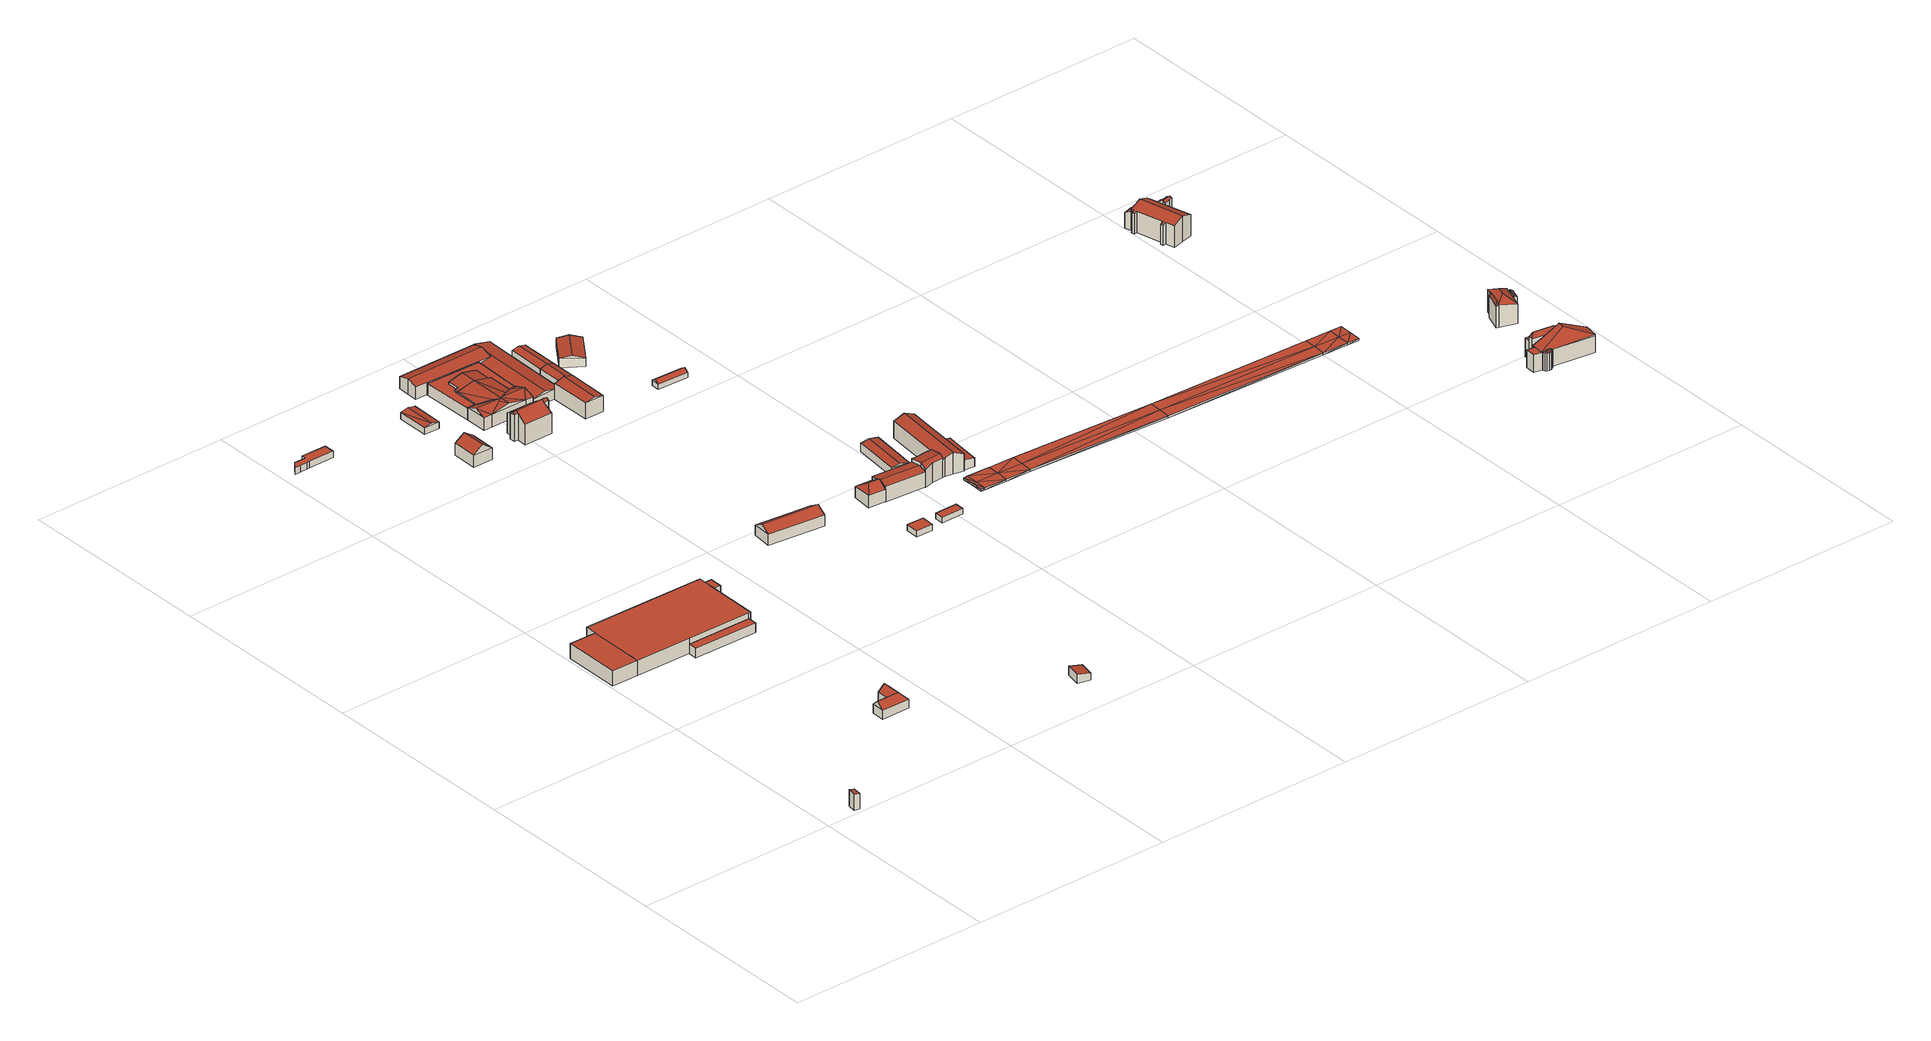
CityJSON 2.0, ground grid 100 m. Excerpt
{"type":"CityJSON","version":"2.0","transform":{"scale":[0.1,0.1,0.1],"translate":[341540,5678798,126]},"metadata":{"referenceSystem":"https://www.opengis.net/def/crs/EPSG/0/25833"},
"CityObjects":{
"building1":{"type":"Building","attributes":{"Dachtyp_tdc":"tdcPolyFlatRoof","Gemeindeschluessel":14729160,"Dachneigung":8.28,"QualitaetDacherkennung":65,"Geometrietyp2DReferenz":"3000","function":"31001_9998","roofType":"2100","measuredHeight":8.07},"geometry":[{"type":"MultiSurface","lod":"2","boundaries":[[[0,1,2,3]],[[1,4,5,2]],[[4,6,7,5]],[[6,0,3,7]],[[6,4,1,0]],[[3,2,5,7]]],"semantics":{"surfaces":[{"type":"WallSurface"},{"type":"RoofSurface"},{"type":"GroundSurface"}],"values":[0,0,0,0,1,2]}}]},
"building2":{"type":"Building","attributes":{"Gemeindeschluessel":14729160,"Geometrietyp2DReferenz":"3000","function":"31001_2000","roofType":"9999"},"children":["building2-1","building2-2","building2-3","building2-4"]},
"building2-1":{"type":"BuildingPart","attributes":{"Dachtyp_tdc":"tdcPolyFlatRoof","Dachneigung":0,"QualitaetDacherkennung":82,"Geometrietyp2DReferenz":"3000","roofType":"1000","measuredHeight":4.79},"parents":["building2"],"geometry":[{"type":"MultiSurface","lod":"2","boundaries":[[[8,9,10,11]],[[9,12,13,10]],[[12,14,15,13]],[[14,12,9,8]],[[11,10,13,15]],[[11,15,14,8]]],"semantics":{"surfaces":[{"type":"WallSurface"},{"type":"RoofSurface"},{"type":"GroundSurface"},{"type":"ClosureSurface"}],"values":[0,0,0,1,2,3]}}]},
"building2-2":{"type":"BuildingPart","attributes":{"Dachtyp_tdc":"tdcPolyFlatRoof","Dachneigung":0,"QualitaetDacherkennung":69,"Geometrietyp2DReferenz":"3000","roofType":"1000","measuredHeight":7.46},"parents":["building2"],"geometry":[{"type":"MultiSurface","lod":"2","boundaries":[[[16,17,18,15,14]],[[17,19,20,18]],[[19,21,20]],[[22,23,24]],[[22,25,26,23]],[[27,28,29,30]],[[28,31,8,11,29]],[[31,28,27,25,22,19,17,16]],[[15,18,20,23,26,30,29,11]],[[24,21,19,22]],[[24,23,20,21]],[[30,26,25,27]],[[14,8,31,16]],[[14,15,11,8]]],"semantics":{"surfaces":[{"type":"WallSurface"},{"type":"RoofSurface"},{"type":"GroundSurface"},{"type":"ClosureSurface"}],"values":[0,0,0,0,0,0,0,1,2,0,3,3,0,3]}}]},
"building2-3":{"type":"BuildingPart","attributes":{"Dachtyp_tdc":"tdcPolyFlatRoof","Dachneigung":0,"QualitaetDacherkennung":76,"Geometrietyp2DReferenz":"3000","roofType":"1000","measuredHeight":7.52},"parents":["building2"],"geometry":[{"type":"MultiSurface","lod":"2","boundaries":[[[32,33,26,25]],[[32,34,35,33]],[[34,27,30,35]],[[34,32,25,27]],[[30,26,33,35]],[[25,26,30,27]]],"semantics":{"surfaces":[{"type":"WallSurface"},{"type":"RoofSurface"},{"type":"GroundSurface"},{"type":"ClosureSurface"}],"values":[0,0,0,1,2,3]}}]},
"building2-4":{"type":"BuildingPart","attributes":{"Dachtyp_tdc":"tdcPolyFlatRoof","Dachneigung":0,"QualitaetDacherkennung":74,"Geometrietyp2DReferenz":"3000","roofType":"1000","measuredHeight":4.69},"parents":["building2"],"geometry":[{"type":"MultiSurface","lod":"2","boundaries":[[[21,36,37,20]],[[36,38,39,37]],[[38,24,23,39]],[[24,38,36,21]],[[20,37,39,23]],[[20,23,24,21]]],"semantics":{"surfaces":[{"type":"WallSurface"},{"type":"RoofSurface"},{"type":"GroundSurface"},{"type":"ClosureSurface"}],"values":[0,0,0,1,2,3]}}]},
"building3":{"type":"Building","attributes":{"Dachtyp_tdc":"tdcFreeFormRoof","Gemeindeschluessel":14729160,"Dachneigung":43.65,"QualitaetDacherkennung":83,"Geometrietyp2DReferenz":"3000","function":"31001_9998","roofType":"5000","measuredHeight":7.43},"geometry":[{"type":"MultiSurface","lod":"2","boundaries":[[[40,41,42,43]],[[41,44,45,42]],[[44,46,47,45]],[[46,48,49,47]],[[48,50,51,49]],[[50,40,43,51]],[[52,53,50,48]],[[54,52,48,46]],[[54,46,44]],[[52,54,44,41]],[[53,52,41,40]],[[53,40,50]],[[43,42,45,47,49,51]]],"semantics":{"surfaces":[{"type":"WallSurface"},{"type":"RoofSurface"},{"type":"GroundSurface"}],"values":[0,0,0,0,0,0,1,1,0,1,1,0,2]}}]},
"building4":{"type":"Building","attributes":{"Dachtyp_tdc":"tdcPolyFlatRoof","Gemeindeschluessel":14729160,"Dachneigung":0,"QualitaetDacherkennung":56,"Geometrietyp2DReferenz":"3000","function":"31001_9998","roofType":"1000","measuredHeight":3.19},"geometry":[{"type":"MultiSurface","lod":"2","boundaries":[[[55,56,57,58]],[[56,59,60,57]],[[59,61,62,60]],[[61,63,64,62]],[[63,65,66,64]],[[65,67,68,66]],[[67,69,70,68]],[[69,71,72,70]],[[71,55,58,72]],[[71,69,67,65,63,61,59,56,55]],[[58,57,60,62,64,66,68,70,72]]],"semantics":{"surfaces":[{"type":"WallSurface"},{"type":"RoofSurface"},{"type":"GroundSurface"}],"values":[0,0,0,0,0,0,0,0,0,1,2]}}]},
"building5":{"type":"Building","attributes":{"Dachtyp_tdc":"tdcPolyFlatRoof","Gemeindeschluessel":14729160,"Dachneigung":9.71,"QualitaetDacherkennung":61,"Geometrietyp2DReferenz":"3000","function":"31001_9998","roofType":"2100","measuredHeight":4.36},"geometry":[{"type":"MultiSurface","lod":"2","boundaries":[[[73,74,75,76]],[[74,77,78,75]],[[77,79,80,78]],[[79,73,76,80]],[[79,77,74,73]],[[76,75,78,80]]],"semantics":{"surfaces":[{"type":"WallSurface"},{"type":"RoofSurface"},{"type":"GroundSurface"}],"values":[0,0,0,0,1,2]}}]},
"building6":{"type":"Building","attributes":{"Dachtyp_tdc":"tdcGableRoof","Gemeindeschluessel":14729160,"Dachneigung":35.43,"QualitaetDacherkennung":84,"Geometrietyp2DReferenz":"3000","function":"31001_2000","roofType":"3100","measuredHeight":9.44},"geometry":[{"type":"MultiSurface","lod":"2","boundaries":[[[81,82,83,84]],[[82,85,86,83]],[[85,87,88,86]],[[87,81,84,88]],[[85,82,89]],[[81,87,90]],[[82,81,90,89]],[[87,85,89,90]],[[84,83,86,88]]],"semantics":{"surfaces":[{"type":"WallSurface"},{"type":"RoofSurface"},{"type":"GroundSurface"}],"values":[0,0,0,0,0,0,1,1,2]}}]},
"building7":{"type":"Building","attributes":{"Dachtyp_tdc":"tdcFreeFormRoof","Gemeindeschluessel":14729160,"Dachneigung":14.1,"QualitaetDacherkennung":96,"Geometrietyp2DReferenz":"3000","function":"31001_2000","roofType":"5000","measuredHeight":4.27},"geometry":[{"type":"MultiSurface","lod":"2","boundaries":[[[91,92,93,94]],[[92,95,96,93]],[[95,97,98,96]],[[97,99,100,98]],[[99,91,94,100]],[[99,97,95,101,102]],[[92,102,101]],[[102,92,91]],[[95,92,101]],[[91,99,102]],[[94,93,96,98,100]]],"semantics":{"surfaces":[{"type":"WallSurface"},{"type":"RoofSurface"},{"type":"GroundSurface"}],"values":[0,0,0,0,0,1,1,1,0,0,2]}}]},
"building8":{"type":"Building","attributes":{"Dachtyp_tdc":"tdcGableRoof","Gemeindeschluessel":14729160,"Dachneigung":30.02,"QualitaetDacherkennung":92,"Geometrietyp2DReferenz":"3000","function":"31001_9998","roofType":"3100","measuredHeight":8.02},"geometry":[{"type":"MultiSurface","lod":"2","boundaries":[[[103,104,105,106]],[[104,107,108,105]],[[107,109,110,108]],[[109,103,106,110]],[[107,104,111]],[[103,109,112]],[[104,103,112,111]],[[109,107,111,112]],[[106,105,108,110]]],"semantics":{"surfaces":[{"type":"WallSurface"},{"type":"RoofSurface"},{"type":"GroundSurface"}],"values":[0,0,0,0,0,0,1,1,2]}}]},
"building9":{"type":"Building","attributes":{"Gemeindeschluessel":14729160,"Geometrietyp2DReferenz":"3000","function":"31001_2000","roofType":"9999"},"children":["building9-1","building9-2","building9-3"]},
"building9-1":{"type":"BuildingPart","attributes":{"Dachtyp_tdc":"tdcGableRoof","Dachneigung":34.94,"QualitaetDacherkennung":63,"Geometrietyp2DReferenz":"3000","roofType":"3100","measuredHeight":13.99},"parents":["building9"],"geometry":[{"type":"MultiSurface","lod":"2","boundaries":[[[113,114,115,116]],[[113,117,118,114]],[[117,119,120,118]],[[117,113,121]],[[113,116,122,121]],[[119,117,121,122,123]],[[115,114,118,120,124]],[[115,124,125,116]],[[124,120,119,125]],[[122,116,126,123]],[[126,116,125]],[[126,125,119,123]]],"semantics":{"surfaces":[{"type":"WallSurface"},{"type":"RoofSurface"},{"type":"GroundSurface"},{"type":"ClosureSurface"}],"values":[0,0,0,0,1,1,2,3,3,0,3,3]}}]},
"building9-2":{"type":"BuildingPart","attributes":{"Dachtyp_tdc":"tdcGableRoof","Dachneigung":33.97,"QualitaetDacherkennung":73,"Geometrietyp2DReferenz":"3000","roofType":"3100","measuredHeight":13.9},"parents":["building9"],"geometry":[{"type":"MultiSurface","lod":"2","boundaries":[[[127,128,129,130]],[[128,116,115,129]],[[131,132,120,119]],[[131,133,134,132]],[[133,135,136,134]],[[135,137,138,136]],[[139,127,130,140]],[[141,142,137,135,133,131,119,123,126]],[[126,116,128,127,139,141]],[[130,129,115,124,120,132,134,136,138,143,140]],[[124,115,116,125]],[[125,116,126]],[[124,125,119,120]],[[119,125,126,123]],[[143,138,137,142,144]],[[144,142,141]],[[139,144,141]],[[139,140,143,144]]],"semantics":{"surfaces":[{"type":"WallSurface"},{"type":"RoofSurface"},{"type":"GroundSurface"},{"type":"ClosureSurface"}],"values":[0,0,0,0,0,0,0,1,1,2,3,3,3,3,3,3,0,3]}}]},
"building9-3":{"type":"BuildingPart","attributes":{"Dachtyp_tdc":"tdcGableRoof","Dachneigung":33.9,"QualitaetDacherkennung":66,"Geometrietyp2DReferenz":"3000","roofType":"3100","measuredHeight":13.99},"parents":["building9"],"geometry":[{"type":"MultiSurface","lod":"2","boundaries":[[[145,146,147,138,137]],[[146,148,149,147]],[[148,139,140,149]],[[148,146,150]],[[146,145,151,150]],[[139,148,150,151]],[[138,147,149,140,143]],[[145,137,142]],[[137,138,143,144,142]],[[144,143,140,139]],[[139,151,145,142,141,144]],[[144,141,142]]],"semantics":{"surfaces":[{"type":"WallSurface"},{"type":"RoofSurface"},{"type":"GroundSurface"},{"type":"ClosureSurface"}],"values":[0,0,0,0,1,1,2,0,3,3,0,3]}}]},
"building10":{"type":"Building","attributes":{"Gemeindeschluessel":14729160,"QualitaetDacherkennung":100,"Geometrietyp2DReferenz":"3000","function":"31001_2000","roofType":"9999"},"children":["building10-1","building10-2","building10-3","building10-4"]},
"building10-1":{"type":"BuildingPart","attributes":{"Dachtyp_tdc":"tdcGableRoof","Dachneigung":12.31,"QualitaetDacherkennung":100,"Geometrietyp2DReferenz":"3000","roofType":"3100","measuredHeight":8.29},"parents":["building10"],"geometry":[{"type":"MultiSurface","lod":"2","boundaries":[[[152,153,154,155,156,157]],[[158,159,160,161,162,163]],[[164,165,166,167,168]],[[165,169,170,171,166]],[[164,172,165]],[[152,173,153]],[[171,156,155,162,161,167,166]],[[156,171,170,157]],[[170,169,152,157]],[[162,155,154,163]],[[154,153,158,163]],[[167,161,160,174,168]],[[168,174,175,164]],[[174,160,159,176,175]],[[165,172,177,178,179,169]],[[169,179,152]],[[173,152,180,181]],[[180,179,178]],[[180,152,179]],[[178,182,159,183,181,180]],[[181,184,173]],[[181,183,184]],[[153,173,184]],[[158,183,159]],[[158,153,184,183]],[[182,176,159]],[[177,172,164,175]],[[178,177,175,176,182]]],"semantics":{"surfaces":[{"type":"WallSurface"},{"type":"GroundSurface"},{"type":"ClosureSurface"},{"type":"RoofSurface"}],"values":[0,0,0,0,0,0,1,0,2,0,2,0,2,2,3,2,3,3,2,3,3,2,3,3,2,0,2,2]}}]},
"building10-2":{"type":"BuildingPart","attributes":{"Dachtyp_tdc":"tdcHipAndGableRoof","Dachneigung":12.32,"QualitaetDacherkennung":100,"Geometrietyp2DReferenz":"3000","roofType":"5000","measuredHeight":8.1},"parents":["building10"],"geometry":[{"type":"MultiSurface","lod":"2","boundaries":[[[169,185,186,170]],[[185,187,188,186]],[[187,152,157,188]],[[152,187,189]],[[189,180,152]],[[169,189,185]],[[189,169,179,180]],[[189,187,185]],[[157,170,186,188]],[[152,169,170,157]],[[152,179,169]],[[180,179,152]]],"semantics":{"surfaces":[{"type":"WallSurface"},{"type":"RoofSurface"},{"type":"GroundSurface"},{"type":"ClosureSurface"}],"values":[0,0,0,1,1,1,1,0,2,3,3,3]}}]},
"building10-3":{"type":"BuildingPart","attributes":{"Dachtyp_tdc":"tdcHipAndGableRoof","Dachneigung":12.32,"QualitaetDacherkennung":100,"Geometrietyp2DReferenz":"3000","roofType":"5000","measuredHeight":8.23},"parents":["building10"],"geometry":[{"type":"MultiSurface","lod":"2","boundaries":[[[153,190,191,154]],[[190,192,193,191]],[[192,158,163,193]],[[192,181,183,158]],[[192,194,181]],[[194,153,184,181]],[[194,190,153]],[[194,192,190]],[[163,154,191,193]],[[158,153,154,163]],[[183,181,184]],[[158,183,184,153]]],"semantics":{"surfaces":[{"type":"WallSurface"},{"type":"RoofSurface"},{"type":"GroundSurface"},{"type":"ClosureSurface"}],"values":[0,0,0,1,1,1,1,0,2,3,3,3]}}]},
"building10-4":{"type":"BuildingPart","attributes":{"Dachtyp_tdc":"tdcGableRoof","Dachneigung":12.77,"QualitaetDacherkennung":100,"Geometrietyp2DReferenz":"3000","roofType":"3100","measuredHeight":3.56},"parents":["building10"],"geometry":[{"type":"MultiSurface","lod":"2","boundaries":[[[195,196,197,198]],[[196,199,200,197]],[[199,201,202,200]],[[201,203,172,164,168,202]],[[159,204,205,160]],[[204,195,198,205]],[[206,203,201,199]],[[199,196,195,204,159,176,182,206]],[[198,197,200,202,168,174,160,205]],[[177,172,203,206]],[[174,168,164,175]],[[175,164,172,177]],[[182,178,177,206]],[[159,160,174,175,176]],[[176,175,177,178,182]]],"semantics":{"surfaces":[{"type":"WallSurface"},{"type":"RoofSurface"},{"type":"GroundSurface"},{"type":"ClosureSurface"}],"values":[0,0,0,0,0,0,1,1,2,0,3,3,0,3,3]}}]},
"building11":{"type":"Building","attributes":{"Dachtyp_tdc":"tdcLeanToRoof","Gemeindeschluessel":14729160,"Dachneigung":0,"QualitaetDacherkennung":100,"Geometrietyp2DReferenz":"3000","function":"31001_2000","roofType":"2100","measuredHeight":5.67},"geometry":[{"type":"MultiSurface","lod":"2","boundaries":[[[207,208,209,210]],[[208,211,212,209]],[[211,213,171,212]],[[213,214,166,171]],[[214,215,167,166]],[[215,216,217,167]],[[216,218,219,217]],[[218,220,221,219]],[[220,222,223,221]],[[222,224,161,223]],[[224,225,162,161]],[[225,226,227,162]],[[226,207,210,227]],[[226,225,224,222,220,218,216,215,214,213,211,208,207]],[[210,209,212,171,166,167,217,219,221,223,161,162,227]]],"semantics":{"surfaces":[{"type":"WallSurface"},{"type":"RoofSurface"},{"type":"GroundSurface"}],"values":[0,0,0,0,0,0,0,0,0,0,0,0,0,1,2]}}]},
"building12":{"type":"Building","attributes":{"Dachtyp_tdc":"tdcGableRoof","Gemeindeschluessel":14729160,"Dachneigung":16.56,"QualitaetDacherkennung":100,"Geometrietyp2DReferenz":"3000","function":"31001_2000","roofType":"3100","measuredHeight":7.75},"geometry":[{"type":"MultiSurface","lod":"2","boundaries":[[[228,229,230,231]],[[229,232,233,230]],[[232,234,235,233]],[[234,236,237,235]],[[236,238,239,237]],[[238,240,241,239]],[[240,242,243,241]],[[242,228,231,243]],[[238,236,234,232,229,228]],[[228,242,240,238]],[[231,230,233,235,237,239,241,243]]],"semantics":{"surfaces":[{"type":"WallSurface"},{"type":"RoofSurface"},{"type":"GroundSurface"}],"values":[0,0,0,0,0,0,0,0,1,1,2]}}]},
"building13":{"type":"Building","attributes":{"Gemeindeschluessel":14729160,"Dachtyp_tdc":"tdcPolyFlatRoof","Dachneigung":0,"QualitaetDacherkennung":0,"Geometrietyp2DReferenz":"3000","BezugspunktDach":"2000","function":"31001_9998","measuredHeight":3},"geometry":[{"type":"MultiSurface","lod":"2","boundaries":[[[244,245,246,247]],[[247,246,248,249]],[[246,245,250,248]],[[245,244,251,250]],[[244,247,249,251]],[[249,248,250,251]]],"semantics":{"surfaces":[{"type":"RoofSurface"},{"type":"WallSurface"},{"type":"GroundSurface"}],"values":[0,1,1,1,1,2]}}]},
"building14":{"type":"Building","attributes":{"Dachtyp_tdc":"tdcFreeFormRoof","Gemeindeschluessel":14729160,"Dachneigung":14.45,"QualitaetDacherkennung":92,"Geometrietyp2DReferenz":"3000","function":"31001_2000","roofType":"5000","measuredHeight":9.22},"geometry":[{"type":"MultiSurface","lod":"2","boundaries":[[[252,253,254,255]],[[253,256,257,254]],[[256,258,259,257]],[[258,260,261,259]],[[260,252,255,261]],[[262,263,260,258,256]],[[253,252,263,262]],[[252,260,263]],[[256,253,262]],[[255,254,257,259,261]]],"semantics":{"surfaces":[{"type":"WallSurface"},{"type":"RoofSurface"},{"type":"GroundSurface"}],"values":[0,0,0,0,0,1,1,0,0,2]}}]},
"building15":{"type":"Building","attributes":{"Dachtyp_tdc":"tdcFreeFormRoof","Gemeindeschluessel":14729160,"Dachneigung":11.04,"QualitaetDacherkennung":80,"Geometrietyp2DReferenz":"3000","function":"31001_2000","roofType":"5000","measuredHeight":6.04},"geometry":[{"type":"MultiSurface","lod":"2","boundaries":[[[264,265,266,267]],[[265,268,269,266]],[[268,270,271,269]],[[270,272,273,271]],[[272,274,275,273]],[[274,276,277,275]],[[276,278,279,277]],[[278,280,281,279]],[[280,264,267,281]],[[282,280,278,276,274,283]],[[272,270,268,265,264,282,283]],[[274,272,283]],[[264,280,282]],[[267,266,269,271,273,275,277,279,281]]],"semantics":{"surfaces":[{"type":"WallSurface"},{"type":"RoofSurface"},{"type":"GroundSurface"}],"values":[0,0,0,0,0,0,0,0,0,1,1,0,0,2]}}]},
"building16":{"type":"Building","attributes":{"Dachtyp_tdc":"tdcFreeFormRoof","Gemeindeschluessel":14729160,"Dachneigung":14.19,"QualitaetDacherkennung":94,"Geometrietyp2DReferenz":"3000","function":"31001_2000","roofType":"5000","measuredHeight":8.6},"geometry":[{"type":"MultiSurface","lod":"2","boundaries":[[[284,285,286,287]],[[285,288,271,286]],[[288,289,269,271]],[[289,290,291,269]],[[290,284,287,291]],[[292,293,289,288]],[[293,292,285,284,290]],[[288,285,292]],[[290,289,293]],[[287,286,271,269,291]]],"semantics":{"surfaces":[{"type":"WallSurface"},{"type":"RoofSurface"},{"type":"GroundSurface"}],"values":[0,0,0,0,0,1,1,0,0,2]}}]},
"building17":{"type":"Building","attributes":{"Dachtyp_tdc":"tdcHipAndGableRoof","Gemeindeschluessel":14729160,"Dachneigung":31.15,"QualitaetDacherkennung":73,"Geometrietyp2DReferenz":"3000","function":"31001_2000","roofType":"5000","measuredHeight":8.78},"geometry":[{"type":"MultiSurface","lod":"2","boundaries":[[[294,295,296,297]],[[295,298,299,296]],[[298,300,301,299]],[[300,294,297,301]],[[298,295,302]],[[294,300,303]],[[295,294,303,302]],[[300,298,302,303]],[[297,296,299,301]]],"semantics":{"surfaces":[{"type":"WallSurface"},{"type":"RoofSurface"},{"type":"GroundSurface"}],"values":[0,0,0,0,1,0,1,1,2]}}]},
"building18":{"type":"Building","attributes":{"Dachtyp_tdc":"tdcPolyFlatRoof","Gemeindeschluessel":14729160,"Dachneigung":0,"QualitaetDacherkennung":87,"Geometrietyp2DReferenz":"3000","function":"31001_9998","roofType":"1000","measuredHeight":2.78},"geometry":[{"type":"MultiSurface","lod":"2","boundaries":[[[304,305,306,307]],[[305,308,309,306]],[[308,310,311,309]],[[310,304,307,311]],[[310,308,305,304]],[[307,306,309,311]]],"semantics":{"surfaces":[{"type":"WallSurface"},{"type":"RoofSurface"},{"type":"GroundSurface"}],"values":[0,0,0,0,1,2]}}]},
"building19":{"type":"Building","attributes":{"Dachtyp_tdc":"tdcFreeFormRoof","Gemeindeschluessel":14729160,"Dachneigung":14.02,"QualitaetDacherkennung":98,"Geometrietyp2DReferenz":"3000","function":"31001_2000","roofType":"5000","measuredHeight":8.55},"geometry":[{"type":"MultiSurface","lod":"2","boundaries":[[[312,290,291,313]],[[290,289,269,291]],[[289,314,266,269]],[[314,315,316,266]],[[315,312,313,316]],[[317,318,314,289]],[[318,317,290,312,315]],[[315,314,318]],[[289,290,317]],[[313,291,269,266,316]]],"semantics":{"surfaces":[{"type":"WallSurface"},{"type":"RoofSurface"},{"type":"GroundSurface"}],"values":[0,0,0,0,0,1,1,0,0,2]}}]},
"building20":{"type":"Building","attributes":{"Dachtyp_tdc":"tdcFreeFormRoof","Gemeindeschluessel":14729160,"Dachneigung":10.37,"QualitaetDacherkennung":58,"Geometrietyp2DReferenz":"3000","function":"31001_2000","roofType":"5000","measuredHeight":8.48},"geometry":[{"type":"MultiSurface","lod":"2","boundaries":[[[319,320,321,322]],[[320,323,324,321]],[[323,325,326,324]],[[325,319,322,326]],[[320,327,328,323]],[[327,319,325,328]],[[320,319,327]],[[325,323,328]],[[322,321,324,326]]],"semantics":{"surfaces":[{"type":"WallSurface"},{"type":"RoofSurface"},{"type":"GroundSurface"}],"values":[0,0,0,0,1,1,0,0,2]}}]},
"building21":{"type":"Building","attributes":{"Dachtyp_tdc":"tdcGableRoof","Gemeindeschluessel":14729160,"Dachneigung":14.69,"QualitaetDacherkennung":90,"Geometrietyp2DReferenz":"3000","function":"31001_2000","roofType":"3100","measuredHeight":5.9},"geometry":[{"type":"MultiSurface","lod":"2","boundaries":[[[329,330,331,332]],[[330,333,334,331]],[[333,335,336,334]],[[335,329,332,336]],[[333,330,337]],[[329,335,338]],[[330,329,338,337]],[[335,333,337,338]],[[332,331,334,336]]],"semantics":{"surfaces":[{"type":"WallSurface"},{"type":"RoofSurface"},{"type":"GroundSurface"}],"values":[0,0,0,0,0,0,1,1,2]}}]},
"building22":{"type":"Building","attributes":{"Dachtyp_tdc":"tdcGableRoof","Gemeindeschluessel":14729160,"Dachneigung":10,"QualitaetDacherkennung":74,"Geometrietyp2DReferenz":"3000","function":"31001_2000","roofType":"3100","measuredHeight":4.84},"geometry":[{"type":"MultiSurface","lod":"2","boundaries":[[[339,340,341,342]],[[340,343,344,341]],[[343,345,346,344]],[[345,339,342,346]],[[343,340,347]],[[339,345,348]],[[340,339,348,347]],[[345,343,347,348]],[[342,341,344,346]]],"semantics":{"surfaces":[{"type":"WallSurface"},{"type":"RoofSurface"},{"type":"GroundSurface"}],"values":[0,0,0,0,0,0,1,1,2]}}]},
"building23":{"type":"Building","attributes":{"Dachtyp_tdc":"tdcGableRoof","Gemeindeschluessel":14729160,"Dachneigung":30.51,"QualitaetDacherkennung":90,"Geometrietyp2DReferenz":"3000","function":"31001_2000","roofType":"3100","measuredHeight":3.88},"geometry":[{"type":"MultiSurface","lod":"2","boundaries":[[[349,350,351,352]],[[350,353,354,351]],[[353,355,356,354]],[[355,349,352,356]],[[353,350,357]],[[349,355,358]],[[350,349,358,357]],[[355,353,357,358]],[[352,351,354,356]]],"semantics":{"surfaces":[{"type":"WallSurface"},{"type":"RoofSurface"},{"type":"GroundSurface"}],"values":[0,0,0,0,0,0,1,1,2]}}]},
"building24":{"type":"Building","attributes":{"Gemeindeschluessel":14729160,"Geometrietyp2DReferenz":"3000","function":"31001_9998","roofType":"9999"},"children":["building24-1","building24-2","building24-3"]},
"building24-1":{"type":"BuildingPart","attributes":{"Dachtyp_tdc":"tdcPolyFlatRoof","Dachneigung":8.1,"QualitaetDacherkennung":75,"Geometrietyp2DReferenz":"3000","roofType":"2100","measuredHeight":5.11},"parents":["building24"],"geometry":[{"type":"MultiSurface","lod":"2","boundaries":[[[359,360,361,362]],[[360,363,364,361]],[[363,365,366,364]],[[365,367,368,366]],[[367,369,370,368]],[[367,365,363,360,359,369]],[[370,362,361,364,366,368]],[[362,370,369,359]]],"semantics":{"surfaces":[{"type":"WallSurface"},{"type":"RoofSurface"},{"type":"GroundSurface"},{"type":"ClosureSurface"}],"values":[0,0,0,0,0,1,2,3]}}]},
"building24-2":{"type":"BuildingPart","attributes":{"Dachtyp_tdc":"tdcGableRoof","Dachneigung":23.06,"QualitaetDacherkennung":64,"Geometrietyp2DReferenz":"3000","roofType":"3100","measuredHeight":10.66},"parents":["building24"],"geometry":[{"type":"MultiSurface","lod":"2","boundaries":[[[371,370,369]],[[371,372,373,370]],[[372,374,375,373]],[[374,376,377,375]],[[376,378,379,377]],[[380,381,382,383]],[[381,384,385,382]],[[384,386,387,385]],[[386,388,361,387]],[[388,389,359,362,361]],[[384,381,380,390,378,376,374]],[[374,372,371,389,388,386,384]],[[362,370,373,375,377,379,391,383,382,385,387,361]],[[371,369,359,389]],[[369,370,362,359]],[[383,391,390,380]],[[391,379,378,390]]],"semantics":{"surfaces":[{"type":"WallSurface"},{"type":"RoofSurface"},{"type":"GroundSurface"},{"type":"ClosureSurface"}],"values":[0,0,0,0,0,0,0,0,0,0,1,1,2,0,3,3,3]}}]},
"building24-3":{"type":"BuildingPart","attributes":{"Dachtyp_tdc":"tdcGableRoof","Dachneigung":10.47,"QualitaetDacherkennung":69,"Geometrietyp2DReferenz":"3000","roofType":"3100","measuredHeight":10.69},"parents":["building24"],"geometry":[{"type":"MultiSurface","lod":"2","boundaries":[[[392,393,394,395]],[[393,396,397,394]],[[396,398,380,383,397]],[[399,400,401,379,378]],[[400,402,403,401]],[[402,404,405,403]],[[404,406,407,405]],[[406,408,409,407]],[[408,392,395,409]],[[404,402,400,399,410]],[[410,398,396,393,392,408,406,404]],[[395,394,397,383,391,379,401,403,405,407,409]],[[390,380,398,410]],[[391,383,380,390]],[[399,378,390,410]],[[391,390,378,379]]],"semantics":{"surfaces":[{"type":"WallSurface"},{"type":"RoofSurface"},{"type":"GroundSurface"},{"type":"ClosureSurface"}],"values":[0,0,0,0,0,0,0,0,0,1,1,2,0,3,0,3]}}]},
"building25":{"type":"Building","attributes":{"BodenHoehe":131.67,"gemHoehe":0,"BauwerkHoehe":1,"Breite":12,"Gemeindeschluessel":"14729160","Geometrietyp2DReferenz":"3000","function":"53001_1800","measuredHeight":1},"geometry":[{"type":"MultiSurface","lod":"2","boundaries":[[[411,412,413]],[[411,413,414]],[[414,413,415]],[[414,415,416]],[[416,415,417]],[[417,415,418]],[[418,415,419]],[[418,419,420]],[[420,419,421]],[[421,419,422]],[[421,422,423]],[[421,423,424]],[[424,423,425]],[[425,423,426]],[[425,426,427]],[[427,426,428]],[[412,429,430]],[[412,430,413]],[[413,430,431]],[[413,431,415]],[[415,431,432]],[[415,432,419]],[[419,432,422]],[[422,432,433]],[[422,433,434]],[[422,434,435]],[[422,435,436]],[[422,436,423]],[[423,436,426]],[[426,436,437]],[[426,437,428]],[[428,437,438]],[[412,411,439]],[[412,439,440]],[[411,414,441]],[[411,441,439]],[[414,416,442]],[[414,442,441]],[[416,417,443]],[[416,443,442]],[[417,418,444]],[[417,444,443]],[[418,420,445]],[[418,445,444]],[[420,421,446]],[[420,446,445]],[[421,424,447]],[[421,447,446]],[[424,425,448]],[[424,448,447]],[[425,427,449]],[[425,449,448]],[[427,428,450]],[[427,450,449]],[[428,438,451]],[[428,451,450]],[[438,437,452]],[[438,452,451]],[[437,436,453]],[[437,453,452]],[[436,435,454]],[[436,454,453]],[[435,434,455]],[[435,455,454]],[[434,433,456]],[[434,456,455]],[[433,432,457]],[[433,457,456]],[[432,431,458]],[[432,458,457]],[[431,430,459]],[[431,459,458]],[[430,429,460]],[[430,460,459]],[[429,412,440]],[[429,440,460]],[[459,460,440]],[[461,459,440]],[[458,459,461]],[[462,458,461]],[[457,458,462]],[[463,457,462]],[[464,457,463]],[[456,457,464]],[[455,456,464]],[[454,455,464]],[[453,454,464]],[[465,453,464]],[[466,453,465]],[[452,453,466]],[[450,452,466]],[[451,452,450]],[[461,440,439]],[[441,461,439]],[[462,461,441]],[[442,462,441]],[[443,462,442]],[[444,462,443]],[[463,462,444]],[[445,463,444]],[[446,463,445]],[[464,463,446]],[[465,464,446]],[[447,465,446]],[[448,465,447]],[[466,465,448]],[[449,466,448]],[[450,466,449]]],"semantics":{"surfaces":[{"type":"RoofSurface"},{"type":"WallSurface"},{"type":"GroundSurface"}],"values":[0,0,0,0,0,0,0,0,0,0,0,0,0,0,0,0,0,0,0,0,0,0,0,0,0,0,0,0,0,0,0,0,1,1,1,1,1,1,1,1,1,1,1,1,1,1,1,1,1,1,1,1,1,1,1,1,1,1,1,1,1,1,1,1,1,1,1,1,1,1,1,1,1,1,1,1,2,2,2,2,2,2,2,2,2,2,2,2,2,2,2,2,2,2,2,2,2,2,2,2,2,2,2,2,2,2,2,2]}}]},
"building26":{"type":"Building","attributes":{"Gemeindeschluessel":14729160,"Geometrietyp2DReferenz":"3000","function":"31001_9998","roofType":"9999"},"children":["building26-1","building26-2","building26-3","building26-4","building26-5","building26-6"]},
"building26-1":{"type":"BuildingPart","attributes":{"Dachtyp_tdc":"tdcPolyFlatRoof","Dachneigung":0,"QualitaetDacherkennung":41,"Geometrietyp2DReferenz":"3000","roofType":"1000","measuredHeight":8.71},"parents":["building26"],"geometry":[{"type":"MultiSurface","lod":"2","boundaries":[[[467,468,469,470,471]],[[472,473,474,475]],[[472,467,471,473]],[[472,475,476,477,468,467]],[[471,470,478,479,474,473]],[[480,469,468,477]],[[480,478,470,469]],[[481,480,477,476]],[[479,478,480,481,482]],[[482,481,476,475]],[[475,474,479,482]]],"semantics":{"surfaces":[{"type":"WallSurface"},{"type":"RoofSurface"},{"type":"GroundSurface"},{"type":"ClosureSurface"}],"values":[0,0,0,1,2,0,3,0,3,0,3]}}]},
"building26-2":{"type":"BuildingPart","attributes":{"Dachtyp_tdc":"tdcFreeFormRoof","Dachneigung":60.42,"QualitaetDacherkennung":15,"Geometrietyp2DReferenz":"3000","roofType":"5000","measuredHeight":13.93},"parents":["building26"],"geometry":[{"type":"MultiSurface","lod":"2","boundaries":[[[483,484,485,486,487,488]],[[489,490,491,492,493,494]],[[495,496,497,498,499,500]],[[501,484,483]],[[502,501,483,503,496]],[[502,496,495]],[[501,502,495,490,489,484]],[[498,487,486,493,492,499]],[[488,503,483]],[[488,487,498,497]],[[488,497,496,503]],[[494,485,484,489]],[[494,493,486,485]],[[500,491,490,495]],[[500,499,492,491]]],"semantics":{"surfaces":[{"type":"WallSurface"},{"type":"RoofSurface"},{"type":"GroundSurface"},{"type":"ClosureSurface"}],"values":[0,0,0,1,1,1,1,2,0,3,3,0,3,0,3]}}]},
"building26-3":{"type":"BuildingPart","attributes":{"Dachtyp_tdc":"tdcFreeFormRoof","Dachneigung":23.75,"QualitaetDacherkennung":9,"Geometrietyp2DReferenz":"3000","roofType":"5000","measuredHeight":9.79},"parents":["building26"],"geometry":[{"type":"MultiSurface","lod":"2","boundaries":[[[485,504,505,486]],[[504,506,507,505]],[[506,494,493,507]],[[508,506,504]],[[509,508,504,485]],[[509,485,494]],[[508,509,494,506]],[[493,486,505,507]],[[486,493,494,485]]],"semantics":{"surfaces":[{"type":"WallSurface"},{"type":"RoofSurface"},{"type":"GroundSurface"},{"type":"ClosureSurface"}],"values":[0,0,0,1,1,1,1,2,3]}}]},
"building26-4":{"type":"BuildingPart","attributes":{"Dachtyp_tdc":"tdcFreeFormRoof","Dachneigung":57.02,"QualitaetDacherkennung":23,"Geometrietyp2DReferenz":"3000","roofType":"5000","measuredHeight":10.17},"parents":["building26"],"geometry":[{"type":"MultiSurface","lod":"2","boundaries":[[[510,511,512,513]],[[511,514,515,512]],[[514,516,517,515]],[[516,518,519,517]],[[518,520,521,519]],[[520,522,523,521]],[[522,524,525,523]],[[524,475,474,525]],[[526,510,513,527]],[[475,524,528]],[[524,522,529,528]],[[522,520,530,529]],[[520,518,531,530]],[[518,516,532,531]],[[516,514,533,532]],[[514,511,534,533]],[[511,510,534]],[[510,526,482,475,528,529,530,531,532,533,534]],[[513,512,515,517,519,521,523,525,474,479,527]],[[482,479,474,475]],[[479,482,526,527]]],"semantics":{"surfaces":[{"type":"WallSurface"},{"type":"RoofSurface"},{"type":"GroundSurface"},{"type":"ClosureSurface"}],"values":[0,0,0,0,0,0,0,0,0,1,1,1,1,1,1,1,1,1,2,3,3]}}]},
"building26-5":{"type":"BuildingPart","attributes":{"Dachtyp_tdc":"tdcPolyFlatRoof","Dachneigung":5.25,"QualitaetDacherkennung":9,"Geometrietyp2DReferenz":"3000","roofType":"2100","measuredHeight":9.5},"parents":["building26"],"geometry":[{"type":"MultiSurface","lod":"2","boundaries":[[[491,535,536,492]],[[535,537,538,536]],[[537,500,499,538]],[[537,535,491,500]],[[499,492,536,538]],[[491,492,499,500]]],"semantics":{"surfaces":[{"type":"WallSurface"},{"type":"RoofSurface"},{"type":"GroundSurface"},{"type":"ClosureSurface"}],"values":[0,0,0,1,2,3]}}]},
"building26-6":{"type":"BuildingPart","attributes":{"Dachtyp_tdc":"tdcHipAndGableRoof","Dachneigung":59.48,"QualitaetDacherkennung":16,"Geometrietyp2DReferenz":"3000","roofType":"5000","measuredHeight":15.26},"parents":["building26"],"geometry":[{"type":"MultiSurface","lod":"2","boundaries":[[[539,540,526,527,541]],[[469,488,487,470]],[[497,542,543,498]],[[542,539,541,543]],[[480,544,545,546]],[[545,547,548,546]],[[488,469,480,546,548,549,503]],[[497,496,549,548,547,542]],[[542,547,545,539]],[[539,545,544,540]],[[540,544,480,481]],[[541,527,479,478,470,487,498,543]],[[482,526,540,481]],[[478,479,482,481,480]],[[482,479,527,526]],[[470,478,480,469]],[[498,487,488,497]],[[549,496,503]],[[503,496,497,488]]],"semantics":{"surfaces":[{"type":"WallSurface"},{"type":"RoofSurface"},{"type":"GroundSurface"},{"type":"ClosureSurface"}],"values":[0,0,0,0,1,1,1,0,0,0,0,2,0,3,3,3,3,0,3]}}]},
"building27":{"type":"Building","attributes":{"Gemeindeschluessel":14729160,"Geometrietyp2DReferenz":"3000","function":"31001_9998","roofType":"9999"},"children":["building27-1","building27-2","building27-3"]},
"building27-1":{"type":"BuildingPart","attributes":{"Dachtyp_tdc":"tdcFreeFormRoof","Dachneigung":74.43,"QualitaetDacherkennung":30,"Geometrietyp2DReferenz":"3000","roofType":"5000","measuredHeight":12.73},"parents":["building27"],"geometry":[{"type":"MultiSurface","lod":"2","boundaries":[[[550,551,552,553]],[[551,554,555,552]],[[554,556,557,555]],[[558,556,554]],[[559,558,554,551]],[[559,551,550]],[[558,559,550,556]],[[553,552,555,557]],[[553,557,556,550]]],"semantics":{"surfaces":[{"type":"WallSurface"},{"type":"RoofSurface"},{"type":"GroundSurface"},{"type":"ClosureSurface"}],"values":[0,0,0,1,1,1,1,2,3]}}]},
"building27-2":{"type":"BuildingPart","attributes":{"Dachtyp_tdc":"tdcHipRoof","Dachneigung":35.87,"QualitaetDacherkennung":43,"Geometrietyp2DReferenz":"3000","roofType":"3200","measuredHeight":13.5},"parents":["building27"],"geometry":[{"type":"MultiSurface","lod":"2","boundaries":[[[560,561,562,563]],[[561,564,562]],[[565,566,567,568]],[[566,569,550,553,567]],[[570,571,572,557,556]],[[571,560,563,572]],[[569,566,573]],[[560,571,574]],[[566,565,564,561,560,574,573]],[[571,570,569,573,574]],[[563,562,568,567,553,557,572]],[[565,568,562,564]],[[556,550,569,570]],[[556,557,553,550]]],"semantics":{"surfaces":[{"type":"WallSurface"},{"type":"RoofSurface"},{"type":"GroundSurface"},{"type":"ClosureSurface"}],"values":[0,0,0,0,0,0,1,1,1,1,2,3,0,3]}}]},
"building27-3":{"type":"BuildingPart","attributes":{"Dachtyp_tdc":"tdcPolyFlatRoof","Dachneigung":33.25,"QualitaetDacherkennung":50,"Geometrietyp2DReferenz":"3000","roofType":"2100","measuredHeight":11.06},"parents":["building27"],"geometry":[{"type":"MultiSurface","lod":"2","boundaries":[[[575,576,568,577]],[[576,578,565,568]],[[579,580,581,562,564]],[[580,575,577,581]],[[580,579,578,576,575]],[[577,568,562,581]],[[564,565,578,579]],[[564,562,568,565]]],"semantics":{"surfaces":[{"type":"WallSurface"},{"type":"RoofSurface"},{"type":"GroundSurface"},{"type":"ClosureSurface"}],"values":[0,0,0,0,1,2,0,3]}}]},
"building28":{"type":"Building","attributes":{"Gemeindeschluessel":14729160,"Geometrietyp2DReferenz":"3000","function":"31001_9998","roofType":"9999"},"children":["building28-1","building28-2","building28-3"]},
"building28-1":{"type":"BuildingPart","attributes":{"Dachtyp_tdc":"tdcGableRoof","Dachneigung":30.02,"QualitaetDacherkennung":73,"Geometrietyp2DReferenz":"3000","roofType":"3100","measuredHeight":12.21},"parents":["building28"],"geometry":[{"type":"MultiSurface","lod":"2","boundaries":[[[582,583,584,585]],[[583,586,587,584]],[[586,588,589,587]],[[588,590,591,589]],[[590,592,593,591]],[[592,594,595,593]],[[594,596,595]],[[597,598,599,600]],[[598,582,585,599]],[[601,602,594,592,590,588,586]],[[586,583,582,598,597,603,601]],[[585,584,587,589,591,593,595,604,605,600,599]],[[602,606,596,594]],[[606,604,595,596]],[[607,606,602,601]],[[605,604,606,607]],[[603,607,601]],[[597,600,605,607,603]]],"semantics":{"surfaces":[{"type":"WallSurface"},{"type":"RoofSurface"},{"type":"GroundSurface"},{"type":"ClosureSurface"}],"values":[0,0,0,0,0,0,0,0,0,1,1,2,0,3,0,3,0,3]}}]},
"building28-2":{"type":"BuildingPart","attributes":{"Dachtyp_tdc":"tdcGableRoof","Dachneigung":18.62,"QualitaetDacherkennung":54,"Geometrietyp2DReferenz":"3000","roofType":"3100","measuredHeight":12.51},"parents":["building28"],"geometry":[{"type":"MultiSurface","lod":"2","boundaries":[[[608,609,610,611]],[[609,612,613,610]],[[612,614,615,613]],[[614,616,617,615]],[[616,618,619,617]],[[618,620,621,619]],[[620,622,623,624,621]],[[625,626,627,628,629]],[[626,630,631,627]],[[630,632,600,631]],[[632,597,600]],[[596,633,634,595]],[[633,635,636,634]],[[635,637,638,636]],[[637,639,640,638]],[[639,608,611,640]],[[635,633,596,606,607,603,632,630,626]],[[626,625,622,620,618,616,614,612,609,608,639,637,635]],[[611,610,613,615,617,619,621,624,628,627,631,600,605,604,595,634,636,638,640]],[[629,623,622,625]],[[629,628,624,623]],[[603,597,632]],[[606,604,605,607]],[[607,605,600,597,603]],[[596,595,604,606]]],"semantics":{"surfaces":[{"type":"WallSurface"},{"type":"RoofSurface"},{"type":"GroundSurface"},{"type":"ClosureSurface"}],"values":[0,0,0,0,0,0,0,0,0,0,0,0,0,0,0,0,1,1,2,0,3,0,3,3,3]}}]},
"building28-3":{"type":"BuildingPart","attributes":{"Dachtyp_tdc":"tdcPolyFlatRoof","Dachneigung":27.35,"QualitaetDacherkennung":53,"Geometrietyp2DReferenz":"3000","roofType":"2100","measuredHeight":9.36},"parents":["building28"],"geometry":[{"type":"MultiSurface","lod":"2","boundaries":[[[641,629,628,642]],[[623,643,644,624]],[[643,641,642,644]],[[643,623,629,641]],[[642,628,624,644]],[[624,628,629,623]]],"semantics":{"surfaces":[{"type":"WallSurface"},{"type":"RoofSurface"},{"type":"GroundSurface"},{"type":"ClosureSurface"}],"values":[0,0,0,1,2,3]}}]}
},
"vertices":[
[177,3,98],[150,8,102],[150,8,21],[177,3,21],[158,50,102],[158,50,21],[183,47,98],[183,47,21],
[760,1758,63],[821,1757,63],[821,1757,15],[760,1758,15],[820,1694,63],[820,1694,15],[759,1695,63],[759,1695,15],
[759,1695,90],[755,1418,90],[755,1418,15],[745,1418,90],[745,1418,15],[745,1418,62],[422,1422,90],[422,1422,15],[422,1422,62],[143,1426,90],[143,1426,15],[147,1709,90],[148,1766,90],[148,1766,15],[147,1709,15],[760,1758,90],
[8,1428,90],[8,1428,15],[12,1711,90],[12,1711,15],
[745,1373,62],[745,1373,15],[421,1378,62],[421,1378,15],
[712,559,62],[789,558,62],[789,558,18],[712,559,18],[790,619,62],[790,619,18],[854,618,62],[854,618,18],[852,493,62],[852,493,18],[711,495,62],[711,495,18],[821,526,93],[712,527,93],[822,618,93],
[133,3578,50],[122,3577,50],[122,3577,18],[133,3578,18],[85,3576,50],[85,3576,18],[55,3575,50],[55,3575,18],[82,3610,50],[82,3610,18],[138,3610,50],[138,3610,18],[139,3632,50],[139,3632,18],[264,3628,50],[264,3628,18],[263,3576,50],[263,3576,18],
[1579,169,57],[1517,182,68],[1517,182,24],[1579,169,24],[1533,258,68],[1533,258,24],[1596,244,57],[1596,244,24],
[765,3253,82],[762,3127,82],[762,3127,25],[765,3253,25],[661,3129,84],[661,3129,25],[664,3255,84],[664,3255,25],[710,3128,119],[713,3254,119],
[669,3461,59],[671,3621,59],[671,3621,26],[669,3461,26],[743,3620,60],[743,3620,26],[749,3620,59],[749,3620,26],[747,3460,59],[747,3460,26],[710,3620,69],[708,3461,69],
[1515,1845,65],[1232,1876,65],[1232,1876,11],[1515,1845,11],[1243,1975,61],[1243,1975,11],[1525,1944,61],[1525,1944,11],[1237,1922,92],[1520,1891,92],
[925,3177,157],[925,3177,26],[944,3177,26],[944,3177,157],[925,3205,154],[925,3205,26],[944,3205,154],[944,3205,26],[925,3189,165],[944,3188,165],[944,3201,157],[944,3189,26],[944,3189,156],[944,3189,165],
[1085,3126,128],[943,3127,128],[943,3127,26],[1085,3126,26],[945,3250,124],[945,3250,26],[1086,3248,124],[1086,3248,26],[1085,3202,155],[1085,3202,26],[1086,3202,155],[1086,3202,26],[1085,3176,157],[1085,3176,26],[1085,3188,165],[1086,3201,156],[1085,3188,26],[1085,3188,157],
[1086,3202,156],[1109,3202,156],[1109,3202,26],[1109,3175,157],[1109,3175,26],[1109,3187,165],[1085,3187,165],
[1112,3327,86],[929,3328,86],[929,3328,24],[929,3328,23],[1112,3327,23],[1112,3327,25],[930,3438,86],[930,3560,86],[930,3560,71],[930,3560,23],[930,3438,23],[930,3438,24],[1098,3559,86],[1113,3559,86],[1113,3559,23],[1098,3559,23],[1098,3559,71],[1113,3439,86],[1113,3439,25],[1113,3439,23],[1098,3559,89],[1020,3327,106],[1023,3560,71],[1023,3560,86],[933,3560,86],[1023,3560,106],[1022,3560,106],[1077,3417,94],[1021,3383,106],[1021,3382,106],[1007,3560,103],[992,3399,100],[1003,3372,102],
[1150,3438,86],[1150,3438,25],[1150,3326,86],[1150,3326,25],[1150,3382,106],
[885,3328,86],[885,3328,24],[886,3438,86],[886,3438,24],[885,3383,106],
[949,3580,90],[949,3640,90],[949,3640,71],[949,3580,71],[1024,3640,107],[1024,3640,71],[1099,3639,90],[1099,3639,71],[1098,3559,90],[931,3580,86],[931,3580,71],[1023,3560,107],
[883,3701,80],[1157,3692,80],[1157,3692,23],[883,3701,23],[1150,3438,80],[1150,3438,23],[1113,3439,80],[1113,3559,80],[1098,3559,80],[1099,3639,80],[1099,3639,23],[949,3640,80],[949,3640,23],[949,3580,80],[949,3580,23],[931,3580,80],[931,3580,23],[930,3560,80],[930,3438,80],[886,3438,80],[886,3438,23],
[1224,3752,101],[1223,3690,83],[1223,3690,24],[1224,3752,24],[1157,3692,83],[1157,3692,24],[883,3701,85],[883,3701,24],[821,3703,86],[821,3703,24],[822,3755,101],[822,3755,24],[824,3812,84],[824,3812,24],[1225,3807,85],[1225,3807,24],
[1742,1572,58],[1739,1507,58],[1822,1504,58],[1825,1568,58],[1822,1504,28],[1825,1568,28],[1739,1507,28],[1742,1572,28],
[1370,3329,104],[1365,3122,105],[1365,3122,25],[1370,3329,25],[1270,3123,105],[1270,3123,25],[1270,3329,104],[1270,3329,25],[1299,3330,112],[1299,3330,25],[1317,3122,117],[1320,3330,117],
[1308,3802,71],[1303,3648,71],[1303,3648,26],[1308,3802,26],[1300,3459,71],[1300,3459,26],[1299,3330,71],[1299,3330,26],[1270,3329,76],[1270,3329,26],[1150,3326,72],[1150,3326,26],[1157,3692,72],[1157,3692,26],[1223,3690,86],[1223,3690,26],[1225,3807,86],[1225,3807,26],[1228,3807,87],[1217,3328,87],
[1370,3412,103],[1370,3329,103],[1370,3329,26],[1370,3412,26],[1299,3330,102],[1300,3459,102],[1371,3458,103],[1371,3458,26],[1336,3330,112],[1337,3458,112],
[1831,1823,75],[1745,1831,75],[1745,1831,15],[1831,1823,15],[1755,1930,70],[1755,1930,15],[1841,1923,70],[1841,1923,15],[1782,1874,103],[1836,1869,103],
[1995,1555,66],[1994,1510,66],[1994,1510,38],[1995,1555,38],[1883,1511,66],[1883,1511,38],[1884,1556,66],[1884,1556,38],
[1370,3559,104],[1370,3559,26],[1303,3648,102],[1373,3645,103],[1373,3645,26],[1337,3458,111],[1339,3646,111],
[2043,1906,89],[2036,1806,90],[2036,1806,14],[2043,1906,14],[1831,1823,90],[1831,1823,14],[1841,1923,89],[1841,1923,14],[2039,1851,99],[1836,1868,99],
[1449,3513,67],[1545,3648,67],[1545,3648,22],[1449,3513,22],[1636,3583,66],[1636,3583,22],[1540,3448,66],[1540,3448,22],[1590,3616,81],[1494,3481,81],
[2096,2191,53],[2069,1954,53],[2069,1954,13],[2096,2191,13],[1981,1964,54],[1981,1964,13],[2008,2201,54],[2008,2201,13],[2025,1959,61],[2052,2196,61],
[1674,3171,35],[1831,3165,35],[1831,3165,8],[1674,3171,8],[1829,3124,34],[1829,3124,8],[1673,3130,34],[1673,3130,8],[1830,3145,47],[1673,3151,47],
[2267,1998,62],[2268,1998,62],[2268,1998,11],[2267,1998,11],[2325,1991,54],[2325,1991,11],[2321,1956,53],[2321,1956,11],[2302,1804,54],[2302,1804,11],[2247,1811,61],[2247,1811,11],
[2247,1811,96],[2246,1805,96],[2246,1805,11],[2195,1815,117],[2195,1815,11],[2158,1823,101],[2158,1823,11],[2144,1822,95],[2144,1822,11],[2153,1907,95],[2186,2195,95],[2186,2195,11],[2153,1907,11],[2237,2190,117],[2237,2190,11],[2288,2184,96],[2288,2184,11],[2268,1998,96],[2267,1998,96],[2146,1843,95],[2146,1843,11],
[2129,1909,105],[2132,1908,105],[2132,1908,11],[2129,1909,11],[2132,1905,106],[2132,1905,11],[2153,1907,106],[2144,1822,105],[2087,1820,106],[2087,1820,11],[2036,1806,99],[2036,1806,11],[2038,1837,118],[2038,1837,11],[2043,1906,105],[2043,1906,11],[2065,1904,105],[2065,1904,11],[2146,1843,118],
[2152,1695,67],[2151,1635,67],[2170,1635,67],[2172,1695,67],[2286,1631,67],[2287,1691,67],[2288,1691,67],[2415,1686,67],[2413,1626,67],[2416,1686,67],[3135,1643,67],[3132,1583,67],[3956,1553,67],[3958,1613,67],[4086,1608,67],[4084,1548,67],[4146,1606,67],[4144,1546,67],[2149,1575,67],[2169,1575,67],[2283,1571,67],[2410,1566,67],[3128,1523,67],[3129,1523,67],[3130,1523,67],[3953,1493,67],[4082,1488,67],[4142,1486,67],[2152,1695,57],[2151,1635,57],[2172,1695,57],[2287,1691,57],[2288,1691,57],[2415,1686,57],[2416,1686,57],[3135,1643,57],[3958,1613,57],[4086,1608,57],[4146,1606,57],[4144,1546,57],[4142,1486,57],[4082,1488,57],[3953,1493,57],[3130,1523,57],[3129,1523,57],[3128,1523,57],[2410,1566,57],[2283,1571,57],[2169,1575,57],[2149,1575,57],[2170,1635,57],[2286,1631,57],[2413,1626,57],[3132,1583,57],[3956,1553,57],[4084,1548,57],
[4404,696,284],[4445,691,284],[4445,691,280],[4445,691,197],[4404,696,197],[4400,644,284],[4400,644,197],[4442,637,197],[4442,637,284],[4441,640,284],[4439,641,284],[4439,641,197],[4441,640,197],[4439,641,280],[4441,640,280],[4441,640,279],
[4448,710,313],[4451,736,313],[4451,736,289],[4451,736,197],[4448,710,197],[4448,710,280],[4474,732,313],[4513,726,313],[4513,726,286],[4513,726,197],[4474,732,197],[4474,732,289],[4577,717,313],[4573,691,313],[4573,691,280],[4573,691,197],[4577,717,197],[4577,717,292],[4462,721,336],[4562,706,336],[4510,700,313],
[4454,764,289],[4454,764,197],[4478,763,289],[4478,763,197],[4465,752,295],[4464,745,295],
[4489,630,284],[4487,625,284],[4487,625,197],[4489,630,197],[4481,618,284],[4481,618,197],[4473,614,284],[4473,614,197],[4463,614,284],[4463,614,197],[4452,618,284],[4452,618,197],[4446,625,284],[4446,625,197],[4442,632,284],[4442,632,197],[4491,633,278],[4491,633,197],[4446,633,289],[4452,629,294],[4457,626,297],[4464,624,298],[4471,624,298],[4477,624,295],[4484,627,289],
[4515,737,286],[4515,737,197],[4579,728,292],[4579,728,197],
[4702,601,280],[4491,633,280],[4702,601,197],[4712,670,280],[4712,670,197],[4491,633,281],[4702,601,287],[4575,660,349],[4712,670,287],[4579,690,349],[4573,691,346],
[4511,1007,311],[4500,1010,311],[4500,1010,204],[4511,1007,204],[4528,1092,311],[4528,1092,204],[4539,1088,311],[4539,1088,204],[4532,1085,332],[4508,1014,332],
[4635,1105,300],[4624,1073,301],[4624,1073,204],[4635,1105,204],[4624,1073,300],[4607,1020,300],[4592,979,300],[4592,979,204],[4607,1020,204],[4511,1007,315],[4539,1088,315],[4554,1132,315],[4554,1132,204],[4555,1036,339],[4569,1077,339],
[4619,1016,306],[4607,1020,314],[4619,1016,204],[4607,1020,315],[4624,1073,315],[4638,1069,306],[4638,1069,204],
[4162,2793,126],[4180,2797,126],[4180,2797,12],[4162,2793,12],[4184,2782,135],[4184,2782,12],[4186,2771,129],[4186,2771,12],[4168,2767,129],[4168,2767,12],[4168,2766,128],[4168,2766,12],[4143,2760,128],[4143,2760,12],[4143,2760,118],[4132,2802,116],[4158,2808,116],[4158,2808,12],[4132,2802,12],[4140,2771,135],[4142,2760,128],[4133,2800,118],[4142,2760,12],[4140,2771,12],[4142,2760,118],[4140,2771,118],
[4037,2647,112],[4033,2661,112],[4033,2661,12],[4037,2647,12],[4049,2665,118],[4049,2665,12],[4017,2798,118],[4017,2798,12],[4003,2794,113],[4003,2794,12],[3999,2810,113],[3999,2810,12],[4013,2813,118],[4013,2813,12],[4010,2826,118],[4010,2826,106],[4010,2826,12],[4060,2838,135],[4068,2840,138],[4068,2840,12],[4060,2838,12],[4060,2838,106],[4120,2852,118],[4120,2852,12],[4132,2802,118],[4174,2632,118],[4174,2632,12],[4121,2620,138],[4121,2620,12],[4064,2606,118],[4064,2606,12],[4053,2650,118],[4053,2650,12],
[4050,2875,86],[4050,2875,12],[4003,2859,89],[4003,2859,12]
]}
